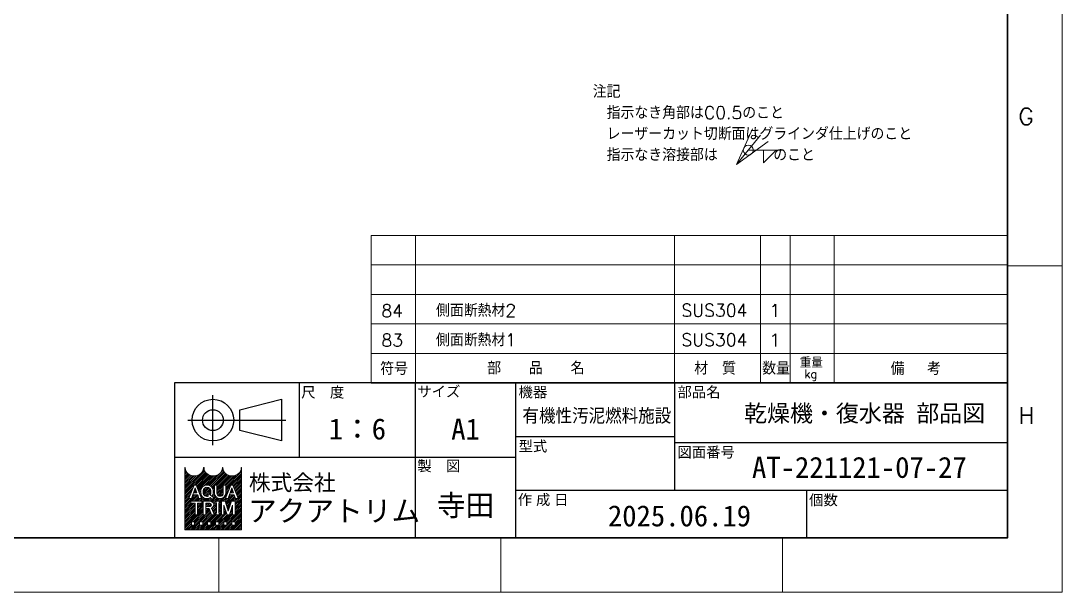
# Model space of a CAD drawing. Header units: millimetres. Extents: x 0 to 4969, y -29 to 3498.
# Drawn here: x 3485 to 4969, y 0 to 814 of the extents above; entities that cross this region are included whole.
import ezdxf
from ezdxf.enums import TextEntityAlignment as Align

# ---------------------------------------------------------------- set-up
doc = ezdxf.new("R2010")
doc.units = ezdxf.units.MM
doc.header["$LTSCALE"] = 2.399999999999999
for name, color, linetype, lineweight in [('07_TEXT', 3, 'Continuous', 13), ('08_DIM', 3, 'Continuous', 13), ('90_FRAME', 5, 'Continuous', 35)]:
    doc.layers.add(name, color=color, linetype=linetype, lineweight=lineweight)
doc.layers.add('91_BLANK', color=5, linetype='Continuous', lineweight=0, plot=False)
doc.styles.add('KSS_TXT', font='txt.shx', dxfattribs={"bigfont": 'extfont2.shx'})
doc.styles.add('MS_G', font='MS Gothic.ttf')
doc.styles.get("Standard").update_dxf_attribs({"font": 'txt.shx', "bigfont": 'extfont2.shx'})
doc.styles.add('表題用', font='MS PGothic.ttf')
doc.dimstyles.new('KSS_DIM', dxfattribs={"dimscale": 6, "dimtxt": 3, "dimasz": 2.5, "dimexe": 1.25, "dimexo": 0.625, "dimtad": 1, "dimdsep": 46, "dimtxsty": 'KSS_TXT', "dimblk": 'OPEN30', "dimcen": 0, "dimazin": 2, "dimtfac": 0.75, "dimtmove": 0, "dimatfit": 3, "dimldrblk": 'OPEN30', "dimfxl": 1.25, "dimtolj": 1, "dimarcsym": 0})

# ---------------------------------------------------------------- blocks, each defined once
blk = doc.blocks.new('Weld-line')
blk.add_line((0, 0), (1, 0))
blk = doc.blocks.new('Weld10-s5')
blk.add_circle((0, 0), 2)
blk = doc.blocks.new('Weld10-a1')
for p, q in [((5, 0), (0, 5)), ((0, 5), (0, 0)), ((0, 0), (5, 0))]:
    blk.add_line(p, q)
at = {"width": 0.9}
blk.add_attdef('S', text='', height=2.799999999999999, dxfattribs=at).set_placement((-2, 1), align=Align.RIGHT)
blk.add_attdef('L', (8, 1), '', height=2.799999999999999, dxfattribs=at)
blk = doc.blocks.new('_Open30')
at = {"color": 0, "linetype": 'ByBlock', "lineweight": -2}
for p, q in [((-1, 0.26794919), (0, 0)), ((0, 0), (-1, -0.26794919)), ((0, 0), (-1, 0))]:
    blk.add_line(p, q, dxfattribs=at)
blk = doc.blocks.new('Jis_w20130906110600')
blk.add_blockref('Weld10-s5', (0, 0))
at = {"xscale": -1, "rotation": 180}
blk.add_blockref('Weld10-a1', (6, 0), dxfattribs=at)
at = {"layer": '08_DIM', "xscale": 14, "yscale": 14, "zscale": 14}
blk.add_blockref('Weld-line', (0, 0), dxfattribs=at)
at = {"style": 'KSS_TXT', "flags": 1}
blk.add_attdef('JISINFO', (0, 0), '', height=3, dxfattribs=at)
at = {"layer": '08_DIM'}
blk.add_leader([(-4.630805428080293, -5.765361229938434), (0, 0)], dimstyle='KSS_DIM', dxfattribs=at)

msp = doc.modelspace()

# ---------------------------------------------------------------- hatches: boundary and pattern name
at = {"layer": '90_FRAME', "lineweight": 5}
h = msp.add_hatch(dxfattribs=at)
h.set_pattern_fill('_USER', color=4, scale=1.799999999999999, angle=45, pattern_type=0)
h.set_pattern_definition([(44.99999999999999, (4.0466909468e-06, 5.633762612e-07), (-1.272792206135785, 1.272792206135785), [])])
edge = h.paths.add_edge_path()
edge.add_arc((3799.176017749857, 177.0664544455368), 0.3842384039984478, 90, 180)
edge.add_ellipse((3785.727673609911, 177.0664544455368), major_axis=(-13.06410573594722, 0), ratio=0.8823529411764706, start_angle=360, end_angle=540, ccw=False)
edge.add_arc((3772.279329469965, 177.0664544455368), 0.3842384039984478, 3.187317984128254, 180.000000000026)
edge.add_ellipse((3758.830985330018, 177.0664544455368), major_axis=(-13.06410573594722, 0), ratio=0.8823529411764706, start_angle=360, end_angle=540, ccw=False)
edge.add_arc((3745.382641190072, 177.0664544455368), 0.3842384039984478, 3.187317984128254, 180)
edge.add_ellipse((3731.934297050126, 177.0664544455368), major_axis=(-13.06410573594722, 0), ratio=0.8823529411764706, start_angle=360, end_angle=540, ccw=False)
edge.add_arc((3718.48595291018, 177.0664544455368), 0.3842384039984478, 3.187317984128254, 90)
edge.add_line((3718.48595291018, 177.4506928495385), (3718.48595291018, 88.69162152589627))
edge.add_line((3718.48595291018, 88.69162152589352), (3799.176017749854, 88.69162152589352))
edge.add_line((3799.176017749857, 88.69162152589352), (3799.176017749857, 177.4506928495331))
h.paths.add_polyline_path([(3731.497318561259, 152.5465799252989), (3734.683119621168, 152.5465799252989), (3741.927702383177, 133.4268769423335), (3741.927702383177, 133.3346597253759), (3738.478696770539, 133.3346597253759), (3736.675153045707, 138.3995963544913), (3729.582132817518, 138.3995963544913), (3730.621974019824, 141.3198082248783), (3735.635311843406, 141.3198082248783), (3733.090219091213, 148.4672554021318), (3727.701741411893, 133.3346597253759), (3724.25273579925, 133.3346597253759), (3724.25273579925, 133.4268769423335)], flags=16)
edge = h.paths.add_edge_path(flags=16)
edge.add_ellipse((3749.945758136843, 144.0933350373317), major_axis=(-8.8374832919643, 0), ratio=0.9565217391304344, start_angle=180, end_angle=360, ccw=False)
edge.add_line((3758.783241428807, 144.0933350373317), (3758.783241428807, 141.7879046133404))
edge.add_ellipse((3749.945758136843, 141.7879046133404), major_axis=(-8.8374832919643, 0), ratio=0.9565217391304344, start_angle=143.332649630321, end_angle=180, ccw=False)
edge.add_line((3756.919773460885, 136.5958132268616), (3754.443685991838, 138.6361369321486))
edge.add_ellipse((3749.945758136843, 142.0139831247635), major_axis=(5.635186781375939, 0), ratio=0.9950358206786509, start_angle=-36.90575420383822, end_angle=0)
edge.add_line((3755.58093784408, 142.0137654488964), (3755.58093784408, 143.8672565259086))
edge.add_ellipse((3749.945758136843, 143.8672565259086), major_axis=(5.635179707236215, 0), ratio=0.9947182625257323, start_angle=360, end_angle=540)
edge.add_line((3744.310578429607, 143.8672565259086), (3744.310578429607, 142.0137855127115))
edge.add_ellipse((3749.945758136843, 142.0139831247635), major_axis=(5.635186781375939, 0), ratio=0.9950358206786509, start_angle=-180, end_angle=-65.65102224368972)
edge.add_line((3752.259522768906, 136.9012199637983), (3750.690591012418, 138.4281662451086))
edge.add_line((3750.690591012415, 138.4281662451059), (3752.392558798336, 140.2354190008528))
edge.add_line((3752.392558798336, 140.2354190008556), (3759.508894702163, 134.3714788045346))
edge.add_line((3759.50889470216, 134.3714788045319), (3757.285105601703, 132.0101244867529))
edge.add_line((3757.285105601709, 132.0101244867556), (3754.613678590859, 134.6100626441249))
edge.add_ellipse((3749.945758136843, 141.7879046133404), major_axis=(-8.8374832919643, 0), ratio=0.9565217391304344, start_angle=0, end_angle=123.03690204376659, ccw=False)
edge.add_line((3741.108274844879, 141.7879046133404), (3741.108274844879, 144.0933350373317))
h.paths.add_polyline_path([(3742.49914956347, 129.4922756853913), (3742.49914956347, 126.8026068574009), (3736.735573503493, 126.8026068574009, 0.4142135623730951), (3736.351335099492, 126.4183684534019), (3736.351335099492, 110.2803554854682), (3732.893189463509, 110.2803554854682), (3732.893189463509, 126.4183684534019, 0.4142135623730951), (3732.508951059512, 126.8026068574009), (3726.745374999536, 126.8026068574009), (3726.745374999536, 129.4922756853913)], flags=16)
edge = h.paths.add_edge_path(flags=16)
edge.add_line((3744.689246036915, 129.4922756853913), (3753.526729328878, 129.4922756853913))
edge.add_ellipse((3753.526729328874, 124.43841891984), major_axis=(-6.202418813818546, 1.1e-15), ratio=0.8148203011203055, start_angle=115.67070175402901, end_angle=270, ccw=False)
edge.add_arc((3754.477886282561, 117.5893355224808), 2.512227050566338, 22.272952259934925, 58.5531130129101, ccw=False)
edge.add_line((3756.802672922448, 118.5415181901372), (3760.113386546688, 110.4340508470678))
edge.add_line((3760.113386546692, 110.4340508470678), (3760.113386546692, 110.2803554854682))
edge.add_line((3760.113386546692, 110.2803554854682), (3756.386274027908, 110.2803554854682))
edge.add_line((3756.386274027908, 110.2803554854682), (3753.461476171914, 118.4215776983757))
edge.add_arc((3752.035718190701, 117.8476085382982), 1.536953615993805, 21.92829786654814, 90)
edge.add_line((3752.035718190701, 119.3845621542888), (3748.262663194096, 119.3845621542888))
edge.add_line((3748.262663194094, 119.3845621542888), (3748.262663194094, 122.0742309822791))
edge.add_line((3748.262663194094, 122.0742309822791), (3753.987815413669, 122.0742309822791))
edge.add_arc((3753.905377731834, 124.43841891984), 2.365624774873383, 271.9970571044072, 448.0029428955928)
edge.add_line((3753.987815413677, 126.8026068574009), (3748.147391672901, 126.8026068574009))
edge.add_line((3748.147391672898, 126.8026068574009), (3748.147391672898, 110.2803554854682))
edge.add_line((3748.147391672898, 110.2803554854682), (3744.689246036912, 110.2803554854682))
edge.add_line((3744.689246036915, 110.2803554854682), (3744.689246036915, 129.4922756853913))
h.paths.add_polyline_path([(3760.559423438169, 152.5465799252989), (3764.017569074157, 152.5465799252989), (3764.017569074157, 141.7879046133404, 0.175030561155744), (3765.5430985296, 137.3845966224945, 0.2571496110314638), (3771.71376131468, 137.3845966224945, 0.1750305611562702), (3773.239290770117, 141.787904613354), (3773.239290770117, 152.5465799252989), (3776.697436406105, 152.5465799252989), (3776.697436406105, 141.0928082397869, -0.3793912406243967), (3769.204787528134, 133.3346597253759), (3768.052072316134, 133.3346597253759, -0.3793912406243716), (3760.559423438169, 141.0928082397869)], flags=16)
h.paths.add_polyline_path([(3763.027250477499, 129.4922756853913), (3767.253872921486, 129.4922756853913), (3767.253872921486, 126.8026068574009, 0.4142135623730951), (3766.869634517489, 126.4183684534019), (3766.869634517489, 113.3542627174548, 0.4142135623730951), (3767.253872921486, 112.9700243134585), (3767.253872921486, 110.2803554854682), (3763.027250477499, 110.2803554854682), (3763.027250477499, 112.9700243134585, 0.4142135623730951), (3763.411488881501, 113.3542627174548), (3763.411488881501, 126.4183684534019, 0.4142135623730951), (3763.027250477499, 126.8026068574009)], flags=16)
h.paths.add_polyline_path([(3770.715762744906, 129.4922756853913), (3775.733758517018, 129.4922756853913), (3780.321722844867, 115.5389614160987), (3784.909687172716, 129.4922756853913), (3789.930867300931, 129.4922756853913), (3789.930867300931, 110.2803554854682), (3786.472721664948, 110.2803554854682), (3786.472721664948, 123.7286996254143), (3782.050795662861, 110.2803554854682), (3778.592650026879, 110.2803554854682), (3774.170724024786, 123.7286996254143), (3774.173908380894, 110.2803554854682), (3770.715762744906, 110.2803554854682)], flags=16)
h.paths.add_polyline_path([(3783.747327846866, 152.5465799252989), (3786.933128906777, 152.5465799252989), (3794.177711668786, 133.4268769423335), (3794.177711668786, 133.3346597253759), (3790.728706056142, 133.3346597253759), (3788.925162331314, 138.3995963544913), (3781.832142103126, 138.3995963544913), (3782.871983305426, 141.3198082248783), (3787.885321129014, 141.3198082248783), (3785.340228376821, 148.4672554021318), (3779.951750697496, 133.3346597253759), (3776.502745084853, 133.3346597253759), (3776.502745084853, 133.4268769423335)], flags=16)
h.paths.add_polyline_path([(3727.707674606146, 100.2187736458473), (3732.318535454123, 100.2187736458473), (3732.318535454123, 95.60791279786746), (3727.707674606146, 95.60791279786746)], flags=16)
h.paths.add_polyline_path([(3739.234826726099, 100.2187736458473), (3743.845687574076, 100.2187736458473), (3743.845687574076, 95.60791279786746), (3739.234826726099, 95.60791279786746)], flags=16)
h.paths.add_polyline_path([(3750.761978846053, 100.2187736458473), (3755.37283969403, 100.2187736458473), (3755.37283969403, 95.60791279786746), (3750.761978846053, 95.60791279786746)], flags=16)
h.paths.add_polyline_path([(3762.289130966007, 100.2187736458473), (3766.899991813984, 100.2187736458473), (3766.899991813984, 95.60791279786746), (3762.289130966007, 95.60791279786746)], flags=16)
h.paths.add_polyline_path([(3773.816283085961, 100.2187736458473), (3778.427143933938, 100.2187736458473), (3778.427143933938, 95.60791279786746), (3773.816283085961, 95.60791279786746)], flags=16)
h.paths.add_polyline_path([(3785.343435205915, 100.2187736458473), (3789.954296053892, 100.2187736458473), (3789.954296053892, 95.60791279786746), (3785.343435205915, 95.60791279786746)], flags=16)

# ---------------------------------------------------------------- linework, layer by layer
at = {"layer": '90_FRAME', "color": 4, "lineweight": 13}
for p, q in [((3984.104989557167, 508.0524322442848), (4891.433553107341, 508.0524322442848)), ((3984.105024216517, 508.0524322442848), (3984.105024216518, 298.0524367570298)), ((4047.105016341528, 508.0524322442848), (4047.105016341528, 298.0524367570298)), ((4416.647848358197, 508.0524322442848), (4416.647848358198, 298.0524367570298)), ((4539.312530795082, 508.0524322442848), (4539.31253079511, 298.0524367570298)), ((4581.312525545084, 508.0524322442848), (4581.312525545114, 298.0524367570298)), ((4644.312517670104, 508.0524322442848), (4644.312517670104, 298.0524367570298)), ((3984.104989557167, 466.0524322442848), (4891.433553107341, 466.0524322442848)), ((4969.205159194945, 464.6356071493799), (4891.433587766691, 464.6356071493799)), ((3984.104989557167, 424.0524300015834), (4891.433553107341, 424.0524300015834)), ((3984.104989557167, 382.0524322442848), (4891.433553107341, 382.0524322442848)), ((3984.104989557167, 340.0524322442848), (4891.433553107341, 340.0524322442848)), ((3767.055792054492, -1.126752522e-07), (3767.055792054492, 77.42386532934975)), ((4168.656222052872, -1.126752522e-07), (4168.656222052872, 77.42386532934975)), ((4570.256652051251, -1.126752522e-07), (4570.256652051251, 77.42386532934975))]:
    msp.add_line(p, q, dxfattribs=at)
at = {"layer": '90_FRAME', "color": 0, "lineweight": 25}
for p, q in [((3881.633587770767, 191.981008186026), (3881.633587770767, 298.0524367570298)), ((4047.105016341528, 77.42386532934972), (4047.105016341528, 298.0524367570298)), ((4190.076444912288, 77.42386532934972), (4190.076444912288, 298.0524367570298)), ((4416.647848358198, 298.0524367570298), (4416.647848358198, 145.3095796147882)), ((3758.378587771266, 209.3767224716749), (3758.378587771266, 280.6567224713864)), ((3722.73858777141, 245.0167224715252), (3862.328587770845, 245.0167224715252)), ((4190.076444912288, 221.6810081859104), (4416.647848358198, 221.6810081859104)), ((4416.647848358198, 213.1952939002268), (4891.433587766691, 213.1952939002268)), ((4190.076444912288, 191.981008186026), (3703.433587771488, 191.981008186026)), ((4190.076444912288, 145.3095796147882), (4891.433587766691, 145.3095796147882)), ((4604.890730624926, 145.3095796147882), (4604.890730624926, 77.42386532934972))]:
    msp.add_line(p, q, dxfattribs=at)
at = {"layer": '90_FRAME', "color": 7, "lineweight": 25}
msp.add_line((3984.105024216518, 298.0524367570297), (4891.433587766691, 298.0524367570298), dxfattribs=at)
at = {"layer": '90_FRAME', "color": 4, "lineweight": 5}
for p, q in [((3718.48595291018, 88.69162152589352), (3718.48595291018, 177.4506928495385)), ((3799.176017749857, 177.4506928495385), (3799.176017749857, 88.69162152589352)), ((3724.25273579925, 133.4268769423335), (3731.497318561259, 152.5465799252989)), ((3727.701741411893, 133.3346597253759), (3733.090219091213, 148.4672554021318)), ((3731.497318561259, 152.5465799252989), (3734.683119621168, 152.5465799252989)), ((3735.635311843406, 141.3198082248783), (3733.090219091213, 148.4672554021318)), ((3741.927702383177, 133.4268769423335), (3734.683119621168, 152.5465799252989)), ((3760.559423438169, 141.0928082397869), (3760.559423438169, 152.5465799252989)), ((3764.017569074157, 152.5465799252989), (3760.559423438169, 152.5465799252989)), ((3764.017569074157, 141.7879046133404), (3764.017569074157, 152.5465799252989)), ((3773.239290770117, 141.7879046133404), (3773.239290770117, 152.5465799252989)), ((3773.239290770117, 152.5465799252989), (3776.697436406105, 152.5465799252989)), ((3776.502745084853, 133.4268769423335), (3783.747327846866, 152.5465799252989)), ((3776.697436406105, 141.0928082397869), (3776.697436406105, 152.5465799252989)), ((3779.951750697496, 133.3346597253759), (3785.340228376821, 148.4672554021318)), ((3783.747327846866, 152.5465799252989), (3786.933128906777, 152.5465799252989)), ((3787.885321129014, 141.3198082248783), (3785.340228376821, 148.4672554021318)), ((3794.177711668786, 133.4268769423335), (3786.933128906777, 152.5465799252989)), ((3729.582132817518, 138.3995963544913), (3730.621974019824, 141.3198082248783)), ((3729.582132817518, 138.3995963544913), (3736.675153045707, 138.3995963544913)), ((3730.621974019824, 141.3198082248783), (3735.635311843406, 141.3198082248783)), ((3738.478696770539, 133.3346597253759), (3736.675153045707, 138.3995963544913)), ((3741.108274844879, 144.0933350373317), (3741.108274844879, 141.7879046133404)), ((3744.310578429607, 143.8672565259086), (3744.310578429607, 142.0229121867161)), ((3750.690591012415, 138.4281662451059), (3752.392558798336, 140.2354190008556)), ((3750.690591012415, 138.4281662451059), (3752.259522768906, 136.9012199637983)), ((3752.392558798336, 140.2354190008556), (3759.50889470216, 134.3714788045319)), ((3754.443685991838, 138.6361369321486), (3756.919773460885, 136.5958132268616)), ((3754.613678590859, 134.6100626441249), (3757.285105601709, 132.0101244867556)), ((3755.58093784408, 143.8672565259086), (3755.58093784408, 142.0229121867161)), ((3757.285105601709, 132.0101244867556), (3759.50889470216, 134.3714788045319)), ((3758.783241428807, 144.0933350373317), (3758.783241428807, 141.7879046133404)), ((3781.832142103126, 138.3995963544913), (3782.871983305426, 141.3198082248783)), ((3781.832142103126, 138.3995963544913), (3788.925162331314, 138.3995963544913)), ((3782.871983305426, 141.3198082248783), (3787.885321129014, 141.3198082248783)), ((3790.728706056142, 133.3346597253759), (3788.925162331314, 138.3995963544913)), ((3724.25273579925, 133.3346597253759), (3724.25273579925, 133.4268769423335)), ((3724.25273579925, 133.4268769423335), (3724.25273579925, 133.4268769423335)), ((3724.25273579925, 133.3346597253759), (3724.25273579925, 133.4268769423335)), ((3724.25273579925, 133.3346597253759), (3727.701741411893, 133.3346597253759)), ((3726.745374999536, 129.4922756853913), (3742.49914956347, 129.4922756853913)), ((3726.745374999536, 129.4922756853913), (3726.745374999536, 126.8026068574009)), ((3726.745374999536, 126.8026068574009), (3732.508951059512, 126.8026068574009)), ((3732.893189463509, 110.2803554854682), (3732.893189463509, 126.4183684534019)), ((3736.351335099492, 110.2803554854682), (3736.351335099492, 126.4183684534019)), ((3736.735573503493, 126.8026068574009), (3742.49914956347, 126.8026068574009)), ((3741.927702383177, 133.3346597253759), (3738.478696770539, 133.3346597253759)), ((3741.927702383177, 133.3346597253759), (3741.927702383177, 133.4268769423335)), ((3742.49914956347, 129.4922756853913), (3742.49914956347, 126.8026068574009)), ((3744.689246036915, 129.4922756853913), (3744.689246036915, 110.2803554854682)), ((3744.689246036915, 129.4922756853913), (3753.526729328874, 129.4922756853913)), ((3748.147391672898, 110.2803554854682), (3748.147391672898, 126.8026068574009)), ((3748.147391672898, 126.8026068574009), (3753.987815413677, 126.8026068574009)), ((3748.262663194094, 119.3845621542888), (3748.262663194094, 122.0742309822791)), ((3748.262663194094, 122.0742309822791), (3753.987815413677, 122.0742309822791)), ((3748.262663194094, 119.3845621542888), (3752.035718190701, 119.3845621542888)), ((3763.027250477499, 129.4922756853913), (3767.253872921486, 129.4922756853913)), ((3763.027250477499, 129.4922756853913), (3763.027250477499, 126.8026068574009)), ((3763.411488881501, 113.3542627174548), (3763.411488881501, 126.4183684534019)), ((3766.869634517489, 113.3542627174548), (3766.869634517489, 126.4183684534019)), ((3767.253872921486, 129.4922756853913), (3767.253872921486, 126.8026068574009)), ((3769.204787528134, 133.3346597253759), (3768.05207231614, 133.3346597253759)), ((3770.715762744906, 129.4922756853913), (3770.715762744906, 110.2803554854682)), ((3770.715762744906, 129.4922756853913), (3775.733758517018, 129.4922756853913)), ((3774.173908380894, 110.2803554854682), (3774.170724024786, 123.7286996254143)), ((3778.592650026879, 110.2803554854682), (3774.170724024786, 123.7286996254143)), ((3780.321722844867, 115.5389614160987), (3775.733758517018, 129.4922756853913)), ((3776.502745084853, 133.3346597253759), (3776.502745084853, 133.4268769423335)), ((3776.502745084853, 133.4268769423335), (3776.502745084853, 133.4268769423335)), ((3776.502745084853, 133.3346597253759), (3776.502745084853, 133.4268769423335)), ((3776.502745084853, 133.3346597253759), (3779.951750697496, 133.3346597253759)), ((3780.321722844867, 115.5389614160987), (3784.909687172716, 129.4922756853913)), ((3782.050795662861, 110.2803554854682), (3786.472721664948, 123.7286996254143)), ((3789.930867300931, 129.4922756853913), (3784.909687172716, 129.4922756853913)), ((3786.472721664948, 123.7286996254143), (3786.472721664948, 110.2803554854682)), ((3789.930867300931, 110.2803554854682), (3789.930867300931, 129.4922756853913)), ((3794.177711668786, 133.3346597253759), (3790.728706056142, 133.3346597253759)), ((3794.177711668786, 133.3346597253759), (3794.177711668786, 133.4268769423335)), ((3732.893189463509, 110.2803554854682), (3736.351335099492, 110.2803554854682)), ((3744.689246036915, 110.2803554854682), (3748.147391672898, 110.2803554854682)), ((3753.461476171914, 118.4215776983757), (3756.386274027908, 110.2803554854682)), ((3756.386274027908, 110.2803554854682), (3760.113386546692, 110.2803554854682)), ((3756.802672922448, 118.54151819014), (3760.113386546692, 110.4340508470678)), ((3760.113386546692, 110.4340508470678), (3760.113386546692, 110.2803554854682)), ((3763.027250477499, 110.2803554854682), (3763.027250477499, 112.9700243134585)), ((3763.027250477499, 110.2803554854682), (3767.253872921486, 110.2803554854682)), ((3767.253872921486, 110.2803554854682), (3767.253872921486, 112.9700243134585)), ((3770.715762744906, 110.2803554854682), (3774.173908380894, 110.2803554854682)), ((3778.592650026879, 110.2803554854682), (3782.050795662861, 110.2803554854682)), ((3786.472721664948, 110.2803554854682), (3789.930867300931, 110.2803554854682)), ((3727.707674606146, 100.2187736458473), (3732.318535454123, 100.2187736458473)), ((3727.707674606146, 100.2187736458473), (3727.707674606146, 95.60791279786746)), ((3732.318535454123, 95.60791279786746), (3727.707674606146, 95.60791279786746)), ((3732.318535454123, 100.2187736458473), (3732.318535454123, 95.60791279786746)), ((3739.234826726099, 100.2187736458473), (3743.845687574076, 100.2187736458473)), ((3739.234826726099, 100.2187736458473), (3739.234826726099, 95.60791279786746)), ((3743.845687574076, 95.60791279786746), (3739.234826726099, 95.60791279786746)), ((3743.845687574076, 100.2187736458473), (3743.845687574076, 95.60791279786746)), ((3750.761978846053, 100.2187736458473), (3755.37283969403, 100.2187736458473)), ((3750.761978846053, 100.2187736458473), (3750.761978846053, 95.60791279786746)), ((3755.37283969403, 95.60791279786746), (3750.761978846053, 95.60791279786746)), ((3755.37283969403, 100.2187736458473), (3755.37283969403, 95.60791279786746)), ((3762.289130966007, 100.2187736458473), (3766.899991813984, 100.2187736458473)), ((3762.289130966007, 100.2187736458473), (3762.289130966007, 95.60791279786746)), ((3766.899991813984, 95.60791279786746), (3762.289130966007, 95.60791279786746)), ((3766.899991813984, 100.2187736458473), (3766.899991813984, 95.60791279786746)), ((3773.816283085961, 100.2187736458473), (3778.427143933938, 100.2187736458473)), ((3773.816283085961, 100.2187736458473), (3773.816283085961, 95.60791279786746)), ((3778.427143933938, 95.60791279786746), (3773.816283085961, 95.60791279786746)), ((3778.427143933938, 100.2187736458473), (3778.427143933938, 95.60791279786746)), ((3789.954296053892, 100.2187736458473), (3785.343435205915, 100.2187736458473)), ((3785.343435205915, 100.2187736458473), (3785.343435205915, 95.60791279786746)), ((3785.343435205915, 95.60791279786746), (3789.954296053892, 95.60791279786746)), ((3789.954296053892, 100.2187736458473), (3789.954296053892, 95.60791279786746)), ((3799.176017749857, 88.69162152589352), (3718.48595291018, 88.69162152589352))]:
    msp.add_line(p, q, dxfattribs=at)
at = {"layer": '90_FRAME'}
msp.add_lwpolyline([(233.0754163520456, 77.42386532934975), (4891.433587766691, 77.42386532934972), (4891.433587766691, 3407.747228459075), (233.0754163520456, 3407.747228459075)], close=True, dxfattribs=at)
at = {"layer": '90_FRAME', "color": 0, "lineweight": 25}
msp.add_lwpolyline([(3703.433587771488, 77.42386532934972), (4891.433587766691, 77.42386532934972), (4891.433587766691, 298.0524367570298), (3703.433587771488, 298.0524367570298)], close=True, dxfattribs=at)
msp.add_lwpolyline([(3796.988587771116, 259.8667224714674), (3856.388587770874, 274.7167224714095), (3856.388587770874, 215.3167224716518), (3796.988587771116, 230.1667224715885), (3796.988587771116, 259.8667224714674)], dxfattribs=at)
for radius in [29.69999999988, 14.84999999994]:
    msp.add_circle((3758.378587771266, 245.0167224715252), radius, dxfattribs=at)
at = {"layer": '90_FRAME', "color": 4, "lineweight": 5}
for centre, radius, start, end in [((3718.48595291018, 177.0664544455368), 0.3842384039984478, 0, 90), ((3745.382641190072, 177.0664544455368), 0.3842384039984478, 0, 180), ((3745.382641190072, 177.0664544455368), 0.3842384039984478, 0, 90), ((3772.279329469965, 177.0664544455368), 0.3842384039984478, 0, 180), ((3799.176017749857, 177.0664544455368), 0.3842384039984478, 90, 180), ((3768.682139346822, 141.4403564265677), 8.130147813837898, 182.4500309922613, 265.5552572885243), ((3770.876997081369, 141.6984443214043), 6.860011350573962, 179.2527938813868, 218.9645718468802), ((3768.628429922139, 142.9869986571985), 6.395793802200191, 241.157727808319, 298.842272191681), ((3768.574720497451, 141.4403564265677), 8.130147813837898, 274.4447427114757, 357.5499690077387), ((3766.379862762904, 141.6984443214043), 6.86001135057319, 321.0354281531198, 0.7472061186132525), ((3732.508951059512, 126.4183684534019), 0.3842384039984478, 0, 90), ((3736.735573503493, 126.4183684534019), 0.3842384039984478, 90, 180), ((3752.035718190701, 117.8476085382982), 1.536953615993791, 21.92829786655025, 90), ((3753.905377731834, 124.43841891984), 2.365624774873383, 271.997057104354, 88.00294289554164), ((3754.477886282561, 117.5893355224808), 2.512227050566381, 22.27295225998095, 58.55311301286322), ((3763.027250477499, 126.4183684534019), 0.3842384039984478, 0, 90), ((3767.253872921486, 126.4183684534019), 0.3842384039984478, 90, 180), ((3763.027250477499, 113.3542627174548), 0.3842384039984478, 270, 0), ((3767.253872921486, 113.3542627174548), 0.3842384039984478, 180, 270)]:
    msp.add_arc(centre, radius, start, end, dxfattribs=at)
for centre, major_axis, ratio, start_param, end_param in [((3731.934297050126, 177.0664544455368), (-13.06410573594722, 0), 0.8823529411764706, 6.283185307179586, 9.42477796076938), ((3758.830985330018, 177.0664544455368), (-13.06410573594722, 0), 0.8823529411764706, 6.283185307179586, 9.42477796076938), ((3785.727673609911, 177.0664544455368), (-13.06410573594722, 0), 0.8823529411764706, 6.283185307179586, 9.42477796076938), ((3749.945758136843, 144.0933350373317), (-8.8374832919643, 0), 0.9565217391304344, 3.141592653589793, 6.283185307179586), ((3749.945758136843, 143.8672565259086), (5.635179707236215, 0), 0.9947182625257323, 6.283185307179586, 9.42477796076938), ((3753.526729328874, 124.43841891984), (-6.202418813818546, 1.1e-15), 0.8148203011203051, 1.944069452961234, 4.712388980384689)]:
    msp.add_ellipse(centre, major_axis=major_axis, ratio=ratio, start_param=start_param, end_param=end_param, dxfattribs=at)
at = {"layer": '90_FRAME', "color": 4, "lineweight": 5, "extrusion": (0, 0, -1)}
for centre, major_axis, ratio, start_param, end_param in [((3749.945758136843, 141.7879046133404), (-8.8374832919643, 0), 0.9565217391304344, 4.155914751220672, 6.283185307179586), ((3749.945758136843, 142.0139831247635), (5.635186781375939, 0), 0.9950358206786512, 7.430878021738926, 9.42477796076938), ((3749.945758136843, 142.0139831247635), (5.635186781375939, 0), 0.9950358206786512, 6.283185307179586, 6.929703490574295), ((3749.945758136843, 141.7879046133404), (-8.8374832919643, 0), 0.9565217391304344, 3.141592653589793, 3.802980717498314)]:
    msp.add_ellipse(centre, major_axis=major_axis, ratio=ratio, start_param=start_param, end_param=end_param, dxfattribs=at)
at = {"layer": '91_BLANK'}
msp.add_lwpolyline([(-8.093381894e-07, -1.126752522e-07), (4969.205159186691, -1.126752522e-07), (4969.205159186691, 3497.518799903377), (-8.093381894e-07, 3497.518799903377)], close=True, dxfattribs=at)

# ---------------------------------------------------------------- block references
at = {"layer": '08_DIM', "xscale": 3.599999999999999, "yscale": 3.599999999999999, "zscale": 3.599999999999999}
msp.add_blockref('Jis_w20130906110600', (4521.741162200174, 629.7112003049581), dxfattribs=at)

# ---------------------------------------------------------------- texts
at = {"layer": '07_TEXT', "ltscale": 2, "insert": (4299.930369268868, 722.0027579993755), "char_height": 18, "attachment_point": 1}
msp.add_mtext_dynamic_manual_height_columns('注記\\P\u3000指示なき角部はC0.5のこと\\P\u3000レーザーカット切断面はグラインダ仕上げのこと\\P\u3000指示なき溶接部は\u3000\u3000\u3000\u3000のこと', width=519.0152934130728, gutter_width=15, heights=[0], dxfattribs=at)
at = {"layer": '90_FRAME', "color": 0, "lineweight": 13, "style": 'KSS_TXT'}
for s, p in [('G', (4906.894164636038, 677.6272637735186)), ('H', (4906.894164636038, 251.6439505252411))]:
    msp.add_text(s, height=24, dxfattribs=at).set_placement(p, align=Align.MIDDLE_LEFT)
at = {"layer": '90_FRAME', "color": 3, "lineweight": 13}
for s, p in [('84', (4014.059569683407, 400.786685389916)), ('1', (4559.497833316073, 401.0884809480731)), ('83', (4014.059569683407, 358.7866876326174)), ('1', (4559.497833316073, 359.0884831907745))]:
    msp.add_text(s, height=18, dxfattribs=at).set_placement(p, align=Align.MIDDLE_CENTER)
for s, height, p in [('側面断熱材2', 18, (4076.366317374496, 392.2497244879761)), ('SUS304', 18, (4426.31609390549, 392.4884787646451)), ('側面断熱材1', 18, (4076.366317374496, 350.2497267306775)), ('SUS304', 18, (4426.31609390549, 350.4884810073465)), ('符号', 18, (3996.932991783781, 309.4912660677716)), ('部\u3000\u3000品\u3000\u3000名', 18, (4149.526276382215, 310.1445993194417)), ('材\u3000質', 18, (4444.658469916697, 309.9283431936349)), ('数量', 18, (4541.518383470974, 309.7930616259636)), ('重量', 15, (4595.032667612223, 319.6096306498747)), ('備  考', 18, (4724.595123965662, 309.4912660677716)), ('kg', 12, (4601.6624562048, 304.9325833661513))]:
    msp.add_text(s, height=height, dxfattribs=at).set_placement(p)
at = {"layer": '90_FRAME', "color": 0, "style": '表題用'}
for s, p in [('尺\u3000度', (3884.324699795953, 284.7671052454799)), ('サイズ', (4049.796128366708, 285.8858282399225)), ('機器', (4194.153918730427, 285.014975803265)), ('部品名', (4420.725322176347, 285.014975803265)), ('型式', (4194.153918730427, 207.8935472321456)), ('図面番号', (4420.725322176342, 199.407832946462)), ('製\u3000図', (4049.796219785224, 179.8143996689242)), ('作 成 日', (4193.118695456873, 131.7018181341565)), ('個数', (4608.453061106227, 131.2869725252686))]:
    msp.add_text(s, height=15, dxfattribs=at).set_placement(p, align=Align.MIDDLE_LEFT)
at = {"layer": '90_FRAME', "color": 0, "style": 'MS_G'}
msp.add_text('乾燥機・復水器 部品図', height=24, dxfattribs=at).set_placement((4687.549008552319, 242.7875559504056), align=Align.CENTER)
at = {"layer": '90_FRAME', "color": 0, "style": 'MS_G', "width": 0.9}
msp.add_text('有機性汚泥燃料施設', height=19.2, dxfattribs=at).set_placement((4305.769723720027, 241.9263904736196), align=Align.CENTER)
at = {"layer": '90_FRAME', "color": 0, "style": 'MS_G'}
msp.add_text('A1', height=30, dxfattribs=at).set_placement((4118.590730626905, 232.2881510430081), align=Align.MIDDLE)
for s, p in [('AT-221121-07-27', (4527.016668846938, 162.7715709348687)), ('2025.06.19', (4321.583346483526, 93.7190367610117))]:
    msp.add_text(s, height=30, dxfattribs=at).set_placement(p)
at = {"layer": '90_FRAME', "color": 4, "style": 'MS_G'}
msp.add_text('株式会社', height=22.68231428562264, dxfattribs=at).set_placement((3871.533906569169, 156.168780410772), align=Align.MIDDLE_CENTER)
msp.add_text('アクアトリム', height=30, dxfattribs=at).set_placement((3808.405167023852, 100.7707982612953))
at = {"layer": '90_FRAME', "color": 0, "style": 'MS_G'}
for tag, p in [('1：6', (3964.36930205615, 232.2881510430081)), ('寺田', (4118.590730626905, 124.0952939005875))]:
    msp.add_attdef(tag, text='', height=30, dxfattribs=at).set_placement(p, align=Align.MIDDLE)

doc.saveas('drawing.dxf')
